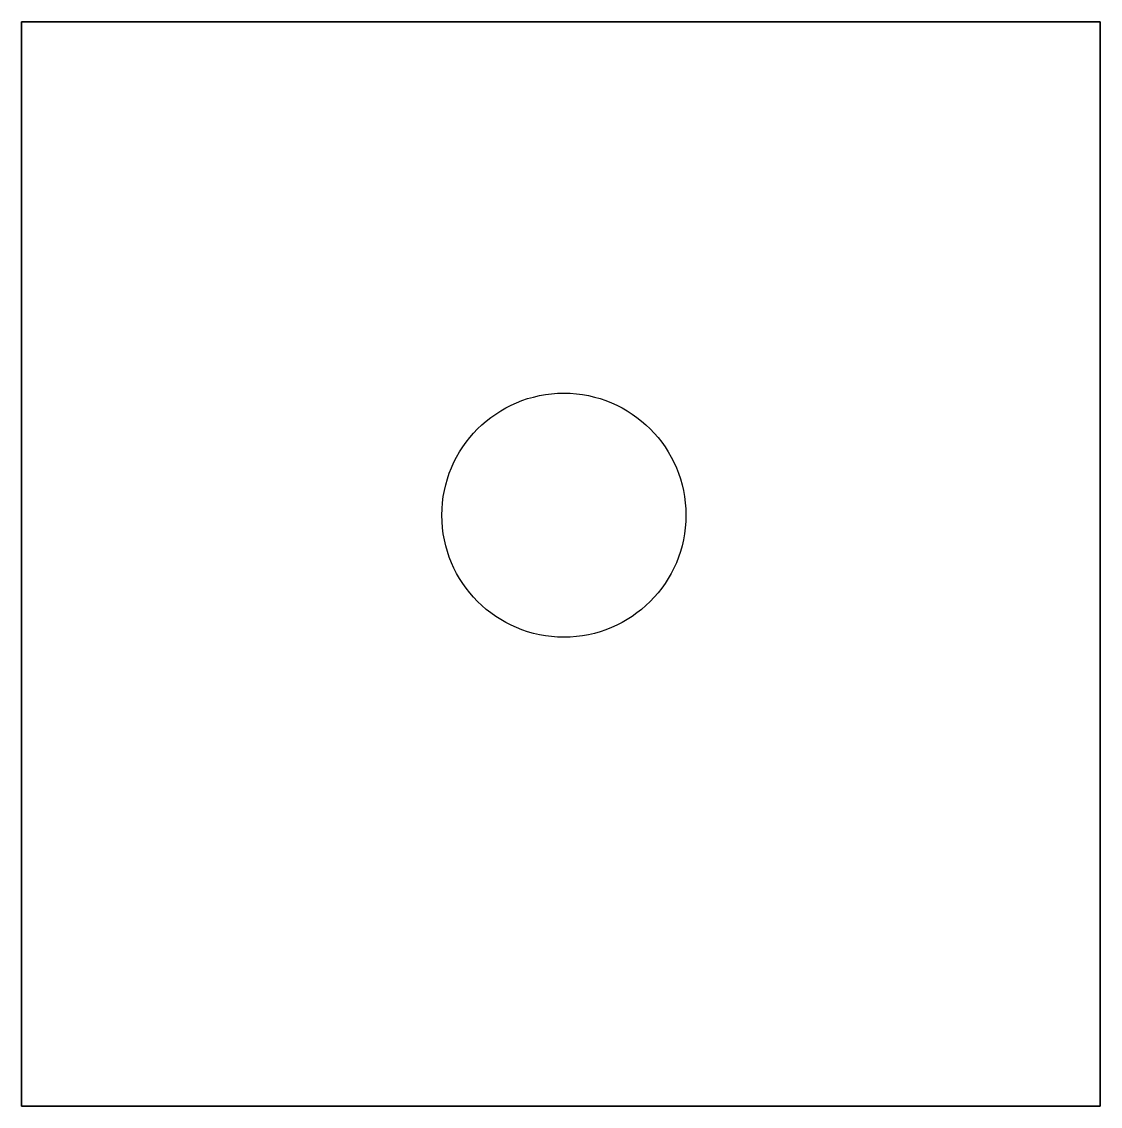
# Model space of a CAD drawing. Header units: millimetres. Extents: x 306 to 405, y -50 to 50.
import ezdxf

# ---------------------------------------------------------------- set-up
doc = ezdxf.new("R2010")
doc.units = ezdxf.units.MM
doc.layers.get('0').update_dxf_attribs({"linetype": 'CONTINUOUS'})

msp = doc.modelspace()

# ---------------------------------------------------------------- linework, layer by layer
for points in [[(405, -50), (405, 50), (305.55, 50), (305.55, -50)], [(305.55, 50), (405, 50), (405, -50), (305.55, -50)]]:
    msp.add_lwpolyline(points, close=True)
msp.add_circle((355.55, 4.5), 11.25)
msp.add_circle((355.55, 4.5), 11.25)

doc.saveas('drawing.dxf')
